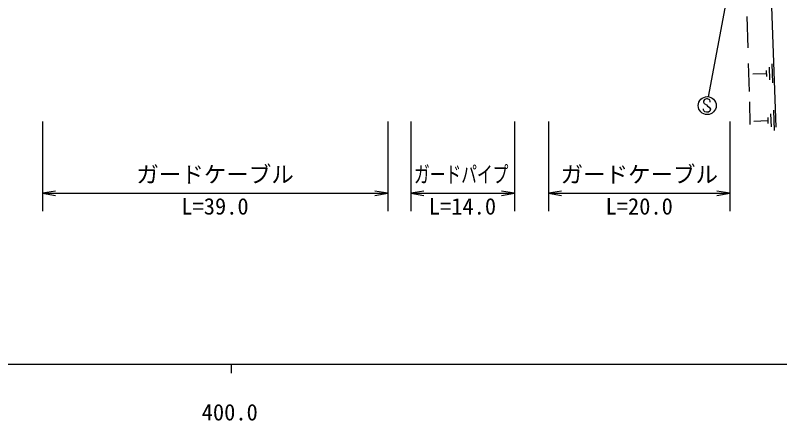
# Model space of a CAD drawing. Units: millimetres, scale not verified. Extents: x 40000 to 680000, y 20000 to 380000.
# Drawn here: x 444000 to 528990, y 198715 to 243797 of the extents above; entities that cross this region are included whole.
import ezdxf
from ezdxf.enums import TextEntityAlignment as Align

# ---------------------------------------------------------------- set-up
doc = ezdxf.new("R2010")
doc.units = ezdxf.units.MM
doc.header["$LTSCALE"] = 1000
doc.layers.add('M-BGD', color=7, linetype='Continuous', lineweight=25)
doc.layers.add('M-TTL-BAND', color=7, linetype='Continuous', lineweight=25)
doc.styles.add('ＭＳ ゴシック', font='')
doc.styles.get('ＭＳ ゴシック').set_extended_font_data('MS Gothic')

# ---------------------------------------------------------------- blocks, each defined once
blk = doc.blocks.new('open_arrow')
at = {"color": 0, "linetype": 'Continuous', "lineweight": -2}
blk.add_lwpolyline([(7.5, 1.25), (0, 0), (7.5, -1.25)], dxfattribs=at)

msp = doc.modelspace()

# ---------------------------------------------------------------- linework, layer by layer
at = {"layer": 'M-BGD'}
for p, q in [((525512, 258561), (521028, 234747)), ((527598, 258370), (528567, 231362)), ((525338, 243674), (525439, 240164)), ((525489, 238449), (525580, 235306)), ((527810, 238026), (527861, 236637)), ((528112, 238415), (528190, 236278)), ((526017, 237273), (527514, 237327)), ((527499, 237643), (527523, 237002)), ((520645, 234449), (520521, 234265)), ((520521, 234265), (520524, 234133)), ((520524, 234133), (520587, 234004)), ((520587, 234004), (520842, 233822)), ((520837, 234515), (520645, 234449)), ((520958, 234512), (520837, 234515)), ((520842, 233822), (520971, 233691)), ((521208, 234394), (520958, 234512)), ((521271, 234262), (521208, 234394)), ((521271, 234133), (521271, 234262)), ((525613, 234186), (525686, 231641)), ((520524, 233285), (520521, 233406)), ((520563, 233182), (520524, 233285)), ((520647, 233072), (520563, 233182)), ((520834, 233011), (520647, 233072)), ((520969, 233011), (520834, 233011)), ((521069, 233040), (520969, 233011)), ((520971, 233691), (521150, 233575)), ((521211, 233132), (521069, 233040)), ((521150, 233575), (521277, 233375)), ((521271, 233264), (521211, 233132)), ((521277, 233375), (521271, 233264)), ((528302, 233234), (528380, 231003)), ((526103, 232039), (527672, 232095)), ((527659, 232434), (527684, 231757)), ((527981, 232834), (528039, 231382)), ((447021, 232004), (447021, 222004)), ((485404, 232004), (485404, 222004)), ((487964, 232004), (487964, 222004)), ((499490, 232004), (499490, 222004)), ((503299, 232004), (503299, 222004)), ((523458, 232004), (523458, 222004)), ((447021, 224004), (485404, 224004)), ((487964, 224004), (499490, 224004)), ((503299, 224004), (523458, 224004))]:
    msp.add_line(p, q, dxfattribs=at)
msp.add_circle((520928, 233752), 1000, dxfattribs=at)
at = {"layer": 'M-TTL-BAND'}
for p, q in [((40000, 205000), (579000, 205000)), ((468000, 205000), (468000, 204000))]:
    msp.add_line(p, q, dxfattribs=at)

# ---------------------------------------------------------------- block references
at = {"layer": 'M-BGD', "xscale": 193, "yscale": 193}
for p in [(447021, 224004), (487964, 224004), (503299, 224004)]:
    msp.add_blockref('open_arrow', p, dxfattribs=at)
at = {"layer": 'M-BGD', "xscale": 193, "yscale": 193, "rotation": 180}
for p in [(485404, 224004), (499490, 224004), (523458, 224004)]:
    msp.add_blockref('open_arrow', p, dxfattribs=at)

# ---------------------------------------------------------------- texts
at = {"layer": 'M-BGD', "style": 'ＭＳ ゴシック'}
for s, p in [('ガードケーブル', (457462, 224634)), ('ガードケーブル', (504628, 224634)), ('L=39.0', (462462, 221087)), ('L=14.0', (489977, 221087)), ('L=20.0', (509628, 221087))]:
    msp.add_text(s, height=1833, dxfattribs=at).set_placement(p, align=Align.BOTTOM_LEFT)
at = {"layer": 'M-BGD', "style": 'ＭＳ ゴシック', "width": 0.7}
msp.add_text('ガードパイプ', height=1833, dxfattribs=at).set_placement((488327, 224634), align=Align.BOTTOM_LEFT)
at = {"layer": 'M-TTL-BAND', "style": 'ＭＳ ゴシック'}
msp.add_text('400.0', height=1833, dxfattribs=at).set_placement((467844, 198195), align=Align.BOTTOM_CENTER)

doc.saveas('drawing.dxf')
